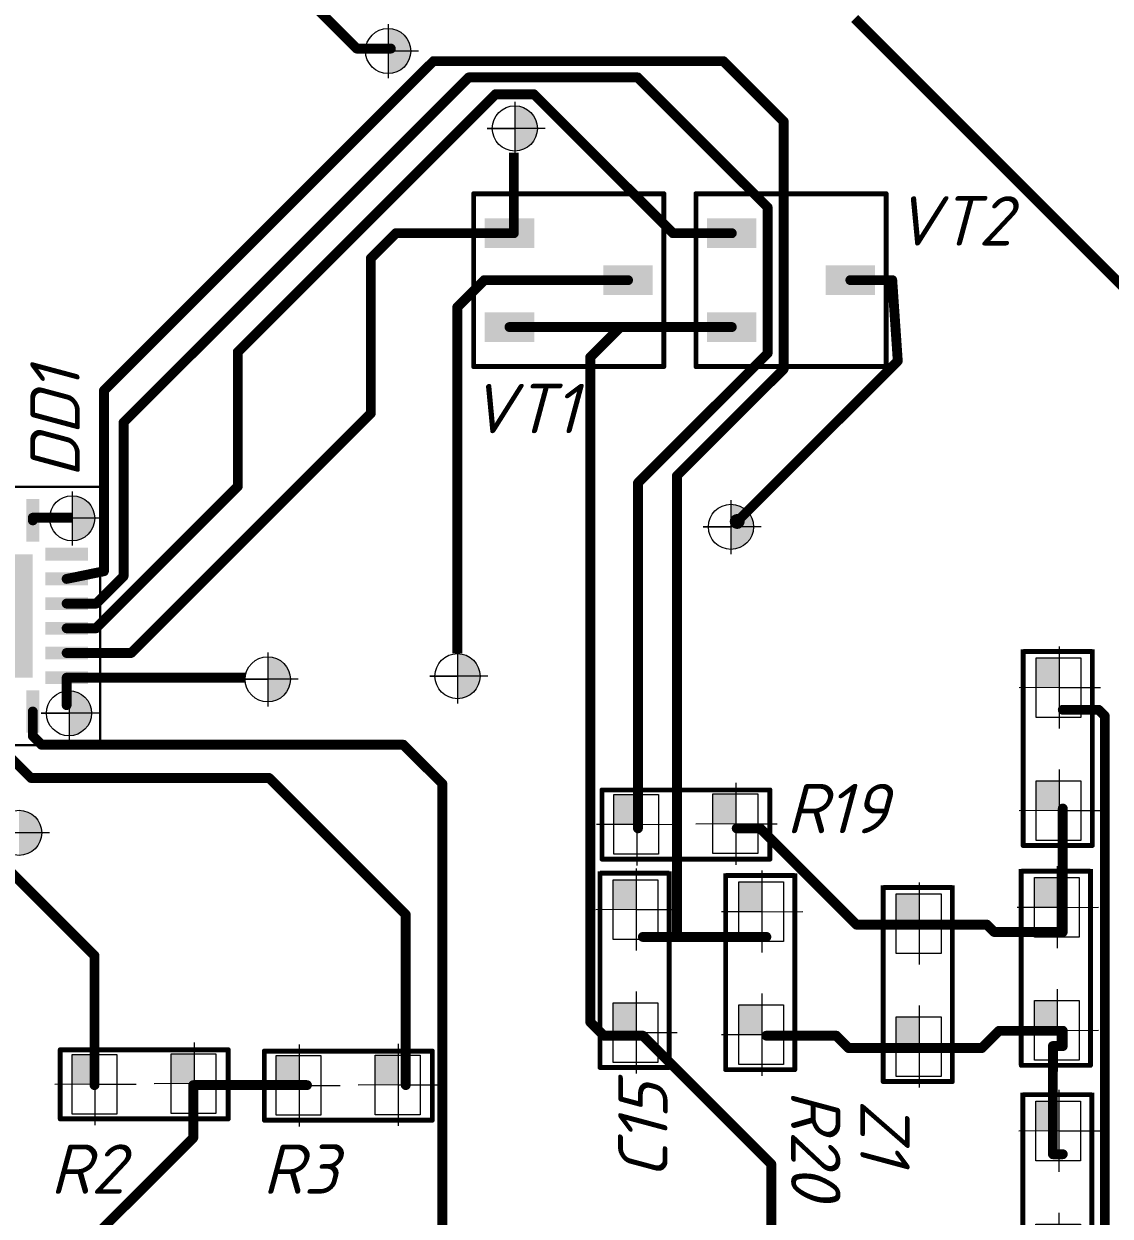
# Model space of a CAD drawing. Header units: millimetres. Extents: x 143 to 740, y 82 to 502.
# Drawn here: x 312.69 to 356.67, y 310.99 to 359.28 of the extents above; entities that cross this region are included whole.
import ezdxf

# ---------------------------------------------------------------- set-up
doc = ezdxf.new("R2010")
doc.units = ezdxf.units.MM
doc.header["$LTSCALE"] = 0.5
doc.layers.get('0').update_dxf_attribs({"lineweight": 60})
doc.layers.add('СПЛТОНК', color=7, linetype='Continuous', lineweight=20)
doc.styles.get("Standard").update_dxf_attribs({"font": 'isocpeui.ttf', "width": 0.9})

# ---------------------------------------------------------------- blocks, each defined once
blk = doc.blocks.new('SOT23_123_5')
at = {"const_width": 0.1}
for points in [[(-1.925, -1.75), (-1.925, 1.75)], [(-1.925, 1.75), (1.925, 1.75)], [(1.925, -1.75), (1.925, 1.75)], [(-1.925, -1.75), (1.925, -1.75)]]:
    blk.add_lwpolyline(points, dxfattribs=at)
at = {"const_width": 0.05}
for points in [[(-1.95, 1.75, 1), (-1.9, 1.75, 1)], [(-1.95, 1.75, 1), (-1.9, 1.75, 1)], [(1.9, 1.75, 1), (1.95, 1.75, 1)], [(1.9, 1.75, 1), (1.95, 1.75, 1)], [(-1.95, -1.75, 1), (-1.9, -1.75, 1)], [(-1.95, -1.75, 1), (-1.9, -1.75, 1)], [(1.9, -1.75, 1), (1.95, -1.75, 1)], [(1.9, -1.75, 1), (1.95, -1.75, 1)]]:
    blk.add_lwpolyline(points, format="xyb", close=True, dxfattribs=at)
for points in [[(-0.7, 0.65), (-0.7, 1.25), (-1.7, 0.65), (-1.7, 1.25)], [(1.7, -0.3), (1.7, 0.3), (0.7, -0.3), (0.7, 0.3)], [(-0.7, -1.25), (-0.7, -0.65), (-1.7, -1.25), (-1.7, -0.65)]]:
    blk.add_solid(points)
blk = doc.blocks.new('SOT23_123_6')
at = {"const_width": 0.1}
for points in [[(-1.925, -1.75), (-1.925, 1.75)], [(-1.925, 1.75), (1.925, 1.75)], [(1.925, -1.75), (1.925, 1.75)], [(-1.925, -1.75), (1.925, -1.75)]]:
    blk.add_lwpolyline(points, dxfattribs=at)
at = {"const_width": 0.05}
for points in [[(-1.95, 1.75, 1), (-1.9, 1.75, 1)], [(-1.95, 1.75, 1), (-1.9, 1.75, 1)], [(1.9, 1.75, 1), (1.95, 1.75, 1)], [(1.9, 1.75, 1), (1.95, 1.75, 1)], [(-1.95, -1.75, 1), (-1.9, -1.75, 1)], [(-1.95, -1.75, 1), (-1.9, -1.75, 1)], [(1.9, -1.75, 1), (1.95, -1.75, 1)], [(1.9, -1.75, 1), (1.95, -1.75, 1)]]:
    blk.add_lwpolyline(points, format="xyb", close=True, dxfattribs=at)
for points in [[(-0.7, 0.65), (-0.7, 1.25), (-1.7, 0.65), (-1.7, 1.25)], [(1.7, -0.3), (1.7, 0.3), (0.7, -0.3), (0.7, 0.3)], [(-0.7, -1.25), (-0.7, -0.65), (-1.7, -1.25), (-1.7, -0.65)]]:
    blk.add_solid(points)
blk = doc.blocks.new('_QFN50P400X400X100_25N_____________49')
at = {"const_width": 0.05}
for points in [[(-2.615, 2.615), (-2.615, -2.615)], [(2.615, 2.615), (-2.615, 2.615)], [(2.615, 2.615), (2.615, -2.615)], [(2.615, -2.615), (-2.615, -2.615)]]:
    blk.add_lwpolyline(points, dxfattribs=at)
at = {"const_width": 0.025}
for points in [[(-2.628, 2.615, 1), (-2.603, 2.615, 1)], [(-2.628, 2.615, 1), (-2.603, 2.615, 1)], [(2.603, 2.615, 1), (2.628, 2.615, 1)], [(2.603, 2.615, 1), (2.628, 2.615, 1)], [(-2.628, -2.615, 1), (-2.603, -2.615, 1)], [(-2.628, -2.615, 1), (-2.603, -2.615, 1)], [(2.603, -2.615, 1), (2.628, -2.615, 1)], [(2.603, -2.615, 1), (2.628, -2.615, 1)]]:
    blk.add_lwpolyline(points, format="xyb", close=True, dxfattribs=at)
for points in [[(-1.12, 1.505), (-1.12, 2.365), (-1.38, 1.505), (-1.38, 2.365)], [(-0.62, 1.505), (-0.62, 2.365), (-0.88, 1.505), (-0.88, 2.365)], [(-0.12, 1.505), (-0.12, 2.365), (-0.38, 1.505), (-0.38, 2.365)], [(0.38, 1.505), (0.38, 2.365), (0.12, 1.505), (0.12, 2.365)], [(0.88, 1.505), (0.88, 2.365), (0.62, 1.505), (0.62, 2.365)], [(1.38, 1.505), (1.38, 2.365), (1.12, 1.505), (1.12, 2.365)], [(-2.365, 1.12), (-1.505, 1.12), (-2.365, 1.38), (-1.505, 1.38)], [(-1.25, -1.25), (1.25, -1.25), (-1.25, 1.25), (1.25, 1.25)], [(1.505, 1.12), (2.365, 1.12), (1.505, 1.38), (2.365, 1.38)], [(-2.365, 0.62), (-1.505, 0.62), (-2.365, 0.88), (-1.505, 0.88)], [(1.505, 0.62), (2.365, 0.62), (1.505, 0.88), (2.365, 0.88)], [(-2.365, 0.12), (-1.505, 0.12), (-2.365, 0.38), (-1.505, 0.38)], [(1.505, 0.12), (2.365, 0.12), (1.505, 0.38), (2.365, 0.38)], [(-2.365, -0.38), (-1.505, -0.38), (-2.365, -0.12), (-1.505, -0.12)], [(1.505, -0.38), (2.365, -0.38), (1.505, -0.12), (2.365, -0.12)], [(-2.365, -0.88), (-1.505, -0.88), (-2.365, -0.62), (-1.505, -0.62)], [(1.505, -0.88), (2.365, -0.88), (1.505, -0.62), (2.365, -0.62)], [(-2.365, -1.38), (-1.505, -1.38), (-2.365, -1.12), (-1.505, -1.12)], [(1.505, -1.38), (2.365, -1.38), (1.505, -1.12), (2.365, -1.12)], [(-1.12, -2.365), (-1.12, -1.505), (-1.38, -2.365), (-1.38, -1.505)], [(-0.62, -2.365), (-0.62, -1.505), (-0.88, -2.365), (-0.88, -1.505)], [(-0.12, -2.365), (-0.12, -1.505), (-0.38, -2.365), (-0.38, -1.505)], [(0.38, -2.365), (0.38, -1.505), (0.12, -2.365), (0.12, -1.505)], [(0.88, -2.365), (0.88, -1.505), (0.62, -2.365), (0.62, -1.505)], [(1.38, -2.365), (1.38, -1.505), (1.12, -2.365), (1.12, -1.505)]]:
    blk.add_solid(points)
blk = doc.blocks.new('CH0805R_23')
at = {"lineweight": 0}
h = blk.add_hatch(color=256, dxfattribs=at)
h.dxf.hatch_style = 1
h.paths.add_polyline_path([(-0.389, -0.036), (-0.389, 0.435), (-0.995, 0.435), (-0.992, -0.036)])
h = blk.add_hatch(color=256, dxfattribs=at)
h.dxf.hatch_style = 1
h.paths.add_polyline_path([(2.101, -0.036), (2.101, 0.435), (1.495, 0.435), (1.498, -0.036)])
for p, q in [((-0.992, -0.036), (-0.997, 0.782)), ((1.498, -0.036), (1.494, 0.782)), ((-1.822, -0.036), (-0.16, -0.036)), ((-0.992, -0.036), (-0.991, -0.863)), ((0.669, -0.036), (2.33, -0.036)), ((1.498, -0.036), (1.5, -0.863))]:
    blk.add_line(p, q, dxfattribs=at)
at = {"const_width": 0.1}
for points in [[(-1.7, 0.7), (2.273, 0.7)], [(-1.7, 0.7), (-1.7, -0.7)], [(2.231, 0.7), (2.231, -0.7)], [(-1.7, -0.7), (2.273, -0.7)]]:
    blk.add_lwpolyline(points, dxfattribs=at)
at = {"const_width": 0.05}
for points in [[(-1.725, 0.7, 1), (-1.675, 0.7, 1)], [(-1.725, 0.7, 1), (-1.675, 0.7, 1)], [(-1.725, -0.7, 1), (-1.675, -0.7, 1)], [(-1.725, -0.7, 1), (-1.675, -0.7, 1)]]:
    blk.add_lwpolyline(points, format="xyb", close=True, dxfattribs=at)
at = {"lineweight": 0}
for points in [[(-1.597, 0.435), (-0.389, 0.435), (-0.389, -0.47), (-1.597, -0.47)], [(0.893, 0.435), (2.101, 0.435), (2.101, -0.47), (0.893, -0.47)]]:
    blk.add_lwpolyline(points, close=True, dxfattribs=at)
blk = doc.blocks.new('CH0805R_41')
at = {"lineweight": 0}
h = blk.add_hatch(color=256, dxfattribs=at)
h.dxf.hatch_style = 1
h.paths.add_polyline_path([(-0.991, 0.607), (-1.462, 0.607), (-1.462, 0.001), (-0.991, 0.003)])
h = blk.add_hatch(color=256, dxfattribs=at)
h.dxf.hatch_style = 1
h.paths.add_polyline_path([(1.017, 0.619), (0.546, 0.619), (0.546, 0.013), (1.017, 0.015)])
for p, q in [((-0.991, -0.826), (-0.991, 0.836)), ((1.017, -0.814), (1.017, 0.848)), ((-0.991, 0.003), (-1.808, -0.001)), ((-0.991, 0.003), (-0.163, 0.005)), ((1.017, 0.015), (0.2, 0.011)), ((1.017, 0.015), (1.845, 0.017))]:
    blk.add_line(p, q, dxfattribs=at)
at = {"const_width": 0.1}
for points in [[(-1.7, 0.7), (1.7, 0.7)], [(-1.7, -0.7), (-1.7, 0.7)], [(1.7, -0.7), (1.7, 0.7)], [(-1.7, -0.7), (1.7, -0.7)]]:
    blk.add_lwpolyline(points, dxfattribs=at)
at = {"const_width": 0.05}
for points in [[(-1.725, 0.7, 1), (-1.675, 0.7, 1)], [(-1.725, 0.7, 1), (-1.675, 0.7, 1)], [(1.675, 0.7, 1), (1.725, 0.7, 1)], [(1.675, 0.7, 1), (1.725, 0.7, 1)], [(-1.725, -0.7, 1), (-1.675, -0.7, 1)], [(-1.725, -0.7, 1), (-1.675, -0.7, 1)], [(1.675, -0.7, 1), (1.725, -0.7, 1)], [(1.675, -0.7, 1), (1.725, -0.7, 1)]]:
    blk.add_lwpolyline(points, format="xyb", close=True, dxfattribs=at)
at = {"lineweight": 0}
for points in [[(-1.462, -0.601), (-1.462, 0.607), (-0.556, 0.607), (-0.556, -0.601)], [(0.546, -0.589), (0.546, 0.619), (1.452, 0.619), (1.452, -0.589)]]:
    blk.add_lwpolyline(points, close=True, dxfattribs=at)

msp = doc.modelspace()

# ---------------------------------------------------------------- hatches: boundary and pattern name
at = {"lineweight": 0}
h = msp.add_hatch(color=256, dxfattribs=at)
h.dxf.hatch_style = 1
h.paths.add_polyline_path([(327.44, 359.092), (327.44, 358.177), (328.355, 358.177, 0.414214)])
h.paths.add_polyline_path([(328.355, 358.177), (327.44, 358.177), (327.44, 357.262, 0.414214)])
h = msp.add_hatch(color=256, dxfattribs=at)
h.dxf.hatch_style = 1
h.paths.add_polyline_path([(332.571, 355.957), (332.571, 355.042), (333.486, 355.042, 0.414214)])
h.paths.add_polyline_path([(333.486, 355.042), (332.571, 355.042), (332.571, 354.127, 0.414214)])
h = msp.add_hatch(color=256, dxfattribs=at)
h.dxf.hatch_style = 1
h.paths.add_polyline_path([(314.649, 340.169), (314.649, 339.254), (315.564, 339.254, 0.414214)])
h.paths.add_polyline_path([(315.564, 339.254), (314.649, 339.254), (314.649, 338.339, 0.414214)])
h = msp.add_hatch(color=256, dxfattribs=at)
h.dxf.hatch_style = 1
h.paths.add_polyline_path([(341.321, 339.823), (341.321, 338.908), (342.236, 338.908, 0.414214)])
h.paths.add_polyline_path([(342.236, 338.908), (341.321, 338.908), (341.321, 337.993, 0.414214)])
h = msp.add_hatch(color=256, dxfattribs=at)
h.dxf.hatch_style = 1
h.paths.add_polyline_path([(330.25, 333.776), (330.25, 332.861), (331.165, 332.861, 0.414214)])
h.paths.add_polyline_path([(331.165, 332.861), (330.25, 332.861), (330.25, 331.946, 0.414214)])
h = msp.add_hatch(color=256, dxfattribs=at)
h.dxf.hatch_style = 1
h.paths.add_polyline_path([(322.567, 333.647), (322.567, 332.732), (323.482, 332.732, 0.414214)])
h.paths.add_polyline_path([(323.482, 332.732), (322.567, 332.732), (322.567, 331.817, 0.414214)])
h = msp.add_hatch(color=256, dxfattribs=at)
h.dxf.hatch_style = 1
h.paths.add_polyline_path([(314.521, 332.273), (314.521, 331.358), (315.436, 331.358, 0.414214)])
h.paths.add_polyline_path([(315.436, 331.358), (314.521, 331.358), (314.521, 330.443, 0.414214)])
h = msp.add_hatch(color=256, dxfattribs=at)
h.dxf.hatch_style = 1
h.paths.add_polyline_path([(312.5, 327.431), (312.5, 326.516), (313.415, 326.516, 0.414214)])
h.paths.add_polyline_path([(313.415, 326.516), (312.5, 326.516), (312.5, 325.601, 0.414214)])

# ---------------------------------------------------------------- linework, layer by layer
at = {"const_width": 0.4}
for points in [[(324.472, 359.979), (326.174, 358.276)], [(346.326, 359.495), (376.755, 329.066)], [(326.174, 358.276), (327.552, 358.276)], [(315.936, 344.425), (329.279, 357.768)], [(329.279, 357.768), (341.014, 357.768)], [(341.014, 357.768), (343.455, 355.327)], [(316.732, 343.138), (330.702, 357.108)], [(330.702, 357.108), (337.547, 357.108)], [(337.547, 357.108), (342.805, 351.849)], [(321.354, 345.992), (331.789, 356.427)], [(331.789, 356.427), (333.343, 356.427)], [(333.343, 356.427), (338.971, 350.799)], [(343.455, 345.299), (343.455, 355.327)], [(332.53, 350.799), (332.53, 354.061)], [(342.805, 345.932), (342.805, 351.849)], [(326.739, 349.783), (327.755, 350.799)], [(327.755, 350.799), (332.355, 350.799)], [(332.355, 350.799), (332.53, 350.799)], [(338.971, 350.799), (341.355, 350.799)], [(326.739, 343.502), (326.739, 349.783)], [(330.244, 347.811), (331.332, 348.899)], [(331.332, 348.899), (337.155, 348.899)], [(346.155, 348.899), (347.851, 348.899)], [(347.851, 348.899), (348.075, 345.627)], [(330.244, 333.791), (330.244, 347.811)], [(332.355, 346.999), (336.848, 346.999)], [(335.624, 345.779), (336.848, 346.999)], [(336.848, 346.999), (341.355, 346.999)], [(321.354, 340.54), (321.354, 345.992)], [(335.624, 318.855), (335.624, 345.779)], [(337.555, 340.682), (342.805, 345.932)], [(341.573, 339.125), (348.075, 345.627)], [(339.134, 340.978), (343.455, 345.299)], [(315.936, 337.11), (315.936, 344.425)], [(316.732, 336.911), (316.732, 343.138)], [(317.036, 333.799), (326.739, 343.502)], [(339.134, 322.299), (339.134, 340.978)], [(315.614, 334.799), (321.354, 340.54)], [(337.555, 326.699), (337.555, 340.682)], [(313.055, 339.277), (314.649, 339.277)], [(313.055, 339.169), (313.055, 339.277)], [(314.425, 336.799), (315.936, 337.11)], [(315.62, 335.799), (316.732, 336.911)], [(314.425, 335.799), (315.62, 335.799)], [(314.425, 334.799), (315.614, 334.799)], [(314.425, 333.799), (317.036, 333.799)], [(314.425, 332.799), (321.659, 332.799)], [(314.425, 331.687), (314.425, 332.799)], [(313.055, 330.438), (313.055, 331.429)], [(354.755, 331.499), (356.203, 331.499)], [(356.203, 331.499), (356.457, 331.245)], [(356.457, 309.753), (356.457, 331.245)], [(313.055, 330.438), (313.411, 330.082)], [(313.411, 330.082), (328.06, 330.082)], [(328.06, 330.082), (329.635, 328.507)], [(312.055, 329.664), (312.98, 328.739)], [(312.98, 328.739), (322.617, 328.739)], [(322.617, 328.739), (328.155, 323.201)], [(329.635, 309.203), (329.635, 328.507)], [(354.755, 322.499), (354.755, 327.499)], [(341.555, 326.699), (342.499, 326.699)], [(342.499, 326.699), (346.399, 322.799)], [(311.055, 326.042), (315.555, 321.542)], [(328.155, 316.299), (328.155, 323.201)], [(346.399, 322.799), (348.956, 322.799)], [(348.956, 322.799), (351.682, 322.799)], [(351.682, 322.799), (351.982, 322.499)], [(351.982, 322.499), (354.755, 322.499)], [(337.755, 322.299), (339.134, 322.299)], [(339.134, 322.299), (342.755, 322.299)], [(315.555, 316.299), (315.555, 321.542)], [(335.624, 318.855), (336.18, 318.299)], [(351.479, 317.799), (352.179, 318.499)], [(352.179, 318.499), (354.755, 318.499)], [(354.755, 317.88), (354.755, 318.499)], [(336.18, 318.299), (337.755, 318.299)], [(337.755, 318.299), (342.955, 313.099)], [(342.755, 318.299), (345.586, 318.299)], [(345.586, 318.299), (346.086, 317.799)], [(346.086, 317.799), (348.956, 317.799)], [(348.956, 317.799), (351.479, 317.799)], [(354.355, 317.88), (354.755, 317.88)], [(354.355, 313.499), (354.355, 317.88)], [(319.555, 316.299), (324.155, 316.299)], [(319.555, 314.169), (319.555, 316.299)], [(315.555, 310.169), (319.555, 314.169)], [(354.355, 313.499), (354.755, 313.499)], [(342.955, 308.699), (342.955, 313.099)]]:
    msp.add_lwpolyline(points, dxfattribs=at)
for points, const_width in [([(326.074, 358.276, 1), (326.274, 358.276, 1)], 0.2), ([(326.074, 358.276, 1), (326.274, 358.276, 1)], 0.2), ([(327.452, 358.276, 1), (327.652, 358.276, 1)], 0.2), ([(329.179, 357.768, 1), (329.379, 357.768, 1)], 0.2), ([(329.179, 357.768, 1), (329.379, 357.768, 1)], 0.2), ([(340.914, 357.768, 1), (341.114, 357.768, 1)], 0.2), ([(340.914, 357.768, 1), (341.114, 357.768, 1)], 0.2), ([(330.602, 357.108, 1), (330.802, 357.108, 1)], 0.2), ([(330.602, 357.108, 1), (330.802, 357.108, 1)], 0.2), ([(337.447, 357.108, 1), (337.647, 357.108, 1)], 0.2), ([(337.447, 357.108, 1), (337.647, 357.108, 1)], 0.2), ([(331.689, 356.427, 1), (331.889, 356.427, 1)], 0.2), ([(331.689, 356.427, 1), (331.889, 356.427, 1)], 0.2), ([(333.243, 356.427, 1), (333.443, 356.427, 1)], 0.2), ([(333.243, 356.427, 1), (333.443, 356.427, 1)], 0.2), ([(343.355, 355.327, 1), (343.555, 355.327, 1)], 0.2), ([(343.355, 355.327, 1), (343.555, 355.327, 1)], 0.2), ([(342.705, 351.849, 1), (342.905, 351.849, 1)], 0.2), ([(342.705, 351.849, 1), (342.905, 351.849, 1)], 0.2), ([(327.655, 350.799, 1), (327.855, 350.799, 1)], 0.2), ([(327.655, 350.799, 1), (327.855, 350.799, 1)], 0.2), ([(332.255, 350.799, 1), (332.455, 350.799, 1)], 0.2), ([(332.255, 350.799, 1), (332.455, 350.799, 1)], 0.2), ([(332.43, 350.799, 1), (332.63, 350.799, 1)], 0.2), ([(332.43, 350.799, 1), (332.63, 350.799, 1)], 0.2), ([(338.871, 350.799, 1), (339.071, 350.799, 1)], 0.2), ([(338.871, 350.799, 1), (339.071, 350.799, 1)], 0.2), ([(341.255, 350.799, 1), (341.455, 350.799, 1)], 0.2), ([(326.639, 349.783, 1), (326.839, 349.783, 1)], 0.2), ([(326.639, 349.783, 1), (326.839, 349.783, 1)], 0.2), ([(331.232, 348.899, 1), (331.432, 348.899, 1)], 0.2), ([(331.232, 348.899, 1), (331.432, 348.899, 1)], 0.2), ([(337.055, 348.899, 1), (337.255, 348.899, 1)], 0.2), ([(346.055, 348.899, 1), (346.255, 348.899, 1)], 0.2), ([(347.751, 348.899, 1), (347.951, 348.899, 1)], 0.2), ([(347.751, 348.899, 1), (347.951, 348.899, 1)], 0.2), ([(330.144, 347.811, 1), (330.344, 347.811, 1)], 0.2), ([(330.144, 347.811, 1), (330.344, 347.811, 1)], 0.2), ([(332.255, 346.999, 1), (332.455, 346.999, 1)], 0.2), ([(336.748, 346.999, 1), (336.948, 346.999, 1)], 0.2), ([(336.748, 346.999, 1), (336.948, 346.999, 1)], 0.2), ([(336.748, 346.999, 1), (336.948, 346.999, 1)], 0.2), ([(341.255, 346.999, 1), (341.455, 346.999, 1)], 0.2), ([(321.254, 345.992, 1), (321.454, 345.992, 1)], 0.2), ([(321.254, 345.992, 1), (321.454, 345.992, 1)], 0.2), ([(335.524, 345.779, 1), (335.724, 345.779, 1)], 0.2), ([(335.524, 345.779, 1), (335.724, 345.779, 1)], 0.2), ([(342.705, 345.932, 1), (342.905, 345.932, 1)], 0.2), ([(342.705, 345.932, 1), (342.905, 345.932, 1)], 0.2), ([(347.975, 345.627, 1), (348.175, 345.627, 1)], 0.2), ([(347.975, 345.627, 1), (348.175, 345.627, 1)], 0.2), ([(343.355, 345.299, 1), (343.555, 345.299, 1)], 0.2), ([(343.355, 345.299, 1), (343.555, 345.299, 1)], 0.2), ([(315.836, 344.425, 1), (316.036, 344.425, 1)], 0.2), ([(315.836, 344.425, 1), (316.036, 344.425, 1)], 0.2), ([(316.632, 343.138, 1), (316.832, 343.138, 1)], 0.2), ([(316.632, 343.138, 1), (316.832, 343.138, 1)], 0.2), ([(326.639, 343.502, 1), (326.839, 343.502, 1)], 0.2), ([(326.639, 343.502, 1), (326.839, 343.502, 1)], 0.2), ([(339.034, 340.978, 1), (339.234, 340.978, 1)], 0.2), ([(339.034, 340.978, 1), (339.234, 340.978, 1)], 0.2), ([(321.254, 340.54, 1), (321.454, 340.54, 1)], 0.2), ([(321.254, 340.54, 1), (321.454, 340.54, 1)], 0.2), ([(337.455, 340.682, 1), (337.655, 340.682, 1)], 0.2), ([(337.455, 340.682, 1), (337.655, 340.682, 1)], 0.2), ([(312.955, 339.277, 1), (313.155, 339.277, 1)], 0.2), ([(312.955, 339.277, 1), (313.155, 339.277, 1)], 0.2), ([(312.955, 339.169, 1), (313.155, 339.169, 1)], 0.2), ([(341.423, 339.125, 1), (341.723, 339.125, 1)], 0.3), ([(341.473, 339.125, 1), (341.673, 339.125, 1)], 0.2), ([(315.836, 337.11, 1), (316.036, 337.11, 1)], 0.2), ([(315.836, 337.11, 1), (316.036, 337.11, 1)], 0.2), ([(316.632, 336.911, 1), (316.832, 336.911, 1)], 0.2), ([(316.632, 336.911, 1), (316.832, 336.911, 1)], 0.2), ([(314.325, 336.799, 1), (314.525, 336.799, 1)], 0.2), ([(314.325, 335.799, 1), (314.525, 335.799, 1)], 0.2), ([(315.52, 335.799, 1), (315.72, 335.799, 1)], 0.2), ([(315.52, 335.799, 1), (315.72, 335.799, 1)], 0.2), ([(314.325, 334.799, 1), (314.525, 334.799, 1)], 0.2), ([(315.514, 334.799, 1), (315.714, 334.799, 1)], 0.2), ([(315.514, 334.799, 1), (315.714, 334.799, 1)], 0.2), ([(314.325, 333.799, 1), (314.525, 333.799, 1)], 0.2), ([(316.936, 333.799, 1), (317.136, 333.799, 1)], 0.2), ([(316.936, 333.799, 1), (317.136, 333.799, 1)], 0.2), ([(314.325, 332.799, 1), (314.525, 332.799, 1)], 0.2), ([(314.325, 332.799, 1), (314.525, 332.799, 1)], 0.2), ([(314.325, 331.687, 1), (314.525, 331.687, 1)], 0.2), ([(312.955, 331.429, 1), (313.155, 331.429, 1)], 0.2), ([(354.655, 331.499, 1), (354.855, 331.499, 1)], 0.2), ([(356.103, 331.499, 1), (356.303, 331.499, 1)], 0.2), ([(356.103, 331.499, 1), (356.303, 331.499, 1)], 0.2), ([(356.357, 331.245, 1), (356.557, 331.245, 1)], 0.2), ([(356.357, 331.245, 1), (356.557, 331.245, 1)], 0.2), ([(312.955, 330.438, 1), (313.155, 330.438, 1)], 0.2), ([(312.955, 330.438, 1), (313.155, 330.438, 1)], 0.2), ([(313.311, 330.082, 1), (313.511, 330.082, 1)], 0.2), ([(313.311, 330.082, 1), (313.511, 330.082, 1)], 0.2), ([(327.96, 330.082, 1), (328.16, 330.082, 1)], 0.2), ([(327.96, 330.082, 1), (328.16, 330.082, 1)], 0.2), ([(312.88, 328.739, 1), (313.08, 328.739, 1)], 0.2), ([(312.88, 328.739, 1), (313.08, 328.739, 1)], 0.2), ([(322.517, 328.739, 1), (322.717, 328.739, 1)], 0.2), ([(322.517, 328.739, 1), (322.717, 328.739, 1)], 0.2), ([(329.535, 328.507, 1), (329.735, 328.507, 1)], 0.2), ([(329.535, 328.507, 1), (329.735, 328.507, 1)], 0.2), ([(354.655, 327.499, 1), (354.855, 327.499, 1)], 0.2), ([(337.455, 326.699, 1), (337.655, 326.699, 1)], 0.2), ([(341.455, 326.699, 1), (341.655, 326.699, 1)], 0.2), ([(342.399, 326.699, 1), (342.599, 326.699, 1)], 0.2), ([(342.399, 326.699, 1), (342.599, 326.699, 1)], 0.2), ([(328.055, 323.201, 1), (328.255, 323.201, 1)], 0.2), ([(328.055, 323.201, 1), (328.255, 323.201, 1)], 0.2), ([(346.299, 322.799, 1), (346.499, 322.799, 1)], 0.2), ([(346.299, 322.799, 1), (346.499, 322.799, 1)], 0.2), ([(348.856, 322.799, 1), (349.056, 322.799, 1)], 0.2), ([(348.856, 322.799, 1), (349.056, 322.799, 1)], 0.2), ([(351.582, 322.799, 1), (351.782, 322.799, 1)], 0.2), ([(351.582, 322.799, 1), (351.782, 322.799, 1)], 0.2), ([(351.882, 322.499, 1), (352.082, 322.499, 1)], 0.2), ([(351.882, 322.499, 1), (352.082, 322.499, 1)], 0.2), ([(354.655, 322.499, 1), (354.855, 322.499, 1)], 0.2), ([(354.655, 322.499, 1), (354.855, 322.499, 1)], 0.2), ([(337.655, 322.299, 1), (337.855, 322.299, 1)], 0.2), ([(339.034, 322.299, 1), (339.234, 322.299, 1)], 0.2), ([(339.034, 322.299, 1), (339.234, 322.299, 1)], 0.2), ([(339.034, 322.299, 1), (339.234, 322.299, 1)], 0.2), ([(342.655, 322.299, 1), (342.855, 322.299, 1)], 0.2), ([(315.455, 321.542, 1), (315.655, 321.542, 1)], 0.2), ([(315.455, 321.542, 1), (315.655, 321.542, 1)], 0.2), ([(335.524, 318.855, 1), (335.724, 318.855, 1)], 0.2), ([(335.524, 318.855, 1), (335.724, 318.855, 1)], 0.2), ([(352.079, 318.499, 1), (352.279, 318.499, 1)], 0.2), ([(352.079, 318.499, 1), (352.279, 318.499, 1)], 0.2), ([(354.655, 318.499, 1), (354.855, 318.499, 1)], 0.2), ([(354.655, 318.499, 1), (354.855, 318.499, 1)], 0.2), ([(336.08, 318.299, 1), (336.28, 318.299, 1)], 0.2), ([(336.08, 318.299, 1), (336.28, 318.299, 1)], 0.2), ([(337.655, 318.299, 1), (337.855, 318.299, 1)], 0.2), ([(337.655, 318.299, 1), (337.855, 318.299, 1)], 0.2), ([(342.655, 318.299, 1), (342.855, 318.299, 1)], 0.2), ([(345.486, 318.299, 1), (345.686, 318.299, 1)], 0.2), ([(345.486, 318.299, 1), (345.686, 318.299, 1)], 0.2), ([(345.986, 317.799, 1), (346.186, 317.799, 1)], 0.2), ([(345.986, 317.799, 1), (346.186, 317.799, 1)], 0.2), ([(348.856, 317.799, 1), (349.056, 317.799, 1)], 0.2), ([(348.856, 317.799, 1), (349.056, 317.799, 1)], 0.2), ([(351.379, 317.799, 1), (351.579, 317.799, 1)], 0.2), ([(351.379, 317.799, 1), (351.579, 317.799, 1)], 0.2), ([(354.255, 317.88, 1), (354.455, 317.88, 1)], 0.2), ([(354.255, 317.88, 1), (354.455, 317.88, 1)], 0.2), ([(354.655, 317.88, 1), (354.855, 317.88, 1)], 0.2), ([(354.655, 317.88, 1), (354.855, 317.88, 1)], 0.2), ([(315.455, 316.299, 1), (315.655, 316.299, 1)], 0.2), ([(319.455, 316.299, 1), (319.655, 316.299, 1)], 0.2), ([(319.455, 316.299, 1), (319.655, 316.299, 1)], 0.2), ([(324.055, 316.299, 1), (324.255, 316.299, 1)], 0.2), ([(328.055, 316.299, 1), (328.255, 316.299, 1)], 0.2), ([(319.455, 314.169, 1), (319.655, 314.169, 1)], 0.2), ([(319.455, 314.169, 1), (319.655, 314.169, 1)], 0.2), ([(354.255, 313.499, 1), (354.455, 313.499, 1)], 0.2), ([(354.255, 313.499, 1), (354.455, 313.499, 1)], 0.2), ([(354.655, 313.499, 1), (354.855, 313.499, 1)], 0.2), ([(342.855, 313.099, 1), (343.055, 313.099, 1)], 0.2), ([(342.855, 313.099, 1), (343.055, 313.099, 1)], 0.2)]:
    msp.add_lwpolyline(points, format="xyb", close=True, dxfattribs=dict(const_width=const_width))
at = {"lineweight": 0}
for centre in [(327.44, 358.177), (332.571, 355.042), (314.649, 339.254), (341.321, 338.908), (330.25, 332.861), (322.567, 332.732), (314.521, 331.358), (312.5, 326.516)]:
    msp.add_circle(centre, 0.915, dxfattribs=at)
at = {"layer": 'СПЛТОНК', "lineweight": 0}
for p, q in [((327.44, 359.261), (327.44, 357.074)), ((328.668, 358.177), (326.315, 358.177)), ((326.315, 358.177), (327.44, 358.177)), ((332.571, 356.126), (332.571, 353.939)), ((333.799, 355.042), (331.445, 355.042)), ((331.445, 355.042), (332.571, 355.042)), ((314.649, 340.337), (314.649, 338.151)), ((341.321, 339.992), (341.321, 337.805)), ((315.876, 339.254), (313.523, 339.254)), ((313.523, 339.254), (314.649, 339.254)), ((342.549, 338.908), (340.196, 338.908)), ((340.196, 338.908), (341.321, 338.908)), ((322.567, 333.815), (322.567, 331.629)), ((330.25, 333.945), (330.25, 331.758)), ((323.795, 332.732), (321.442, 332.732)), ((321.442, 332.732), (322.567, 332.732)), ((331.478, 332.861), (329.124, 332.861)), ((329.124, 332.861), (330.25, 332.861)), ((314.521, 332.442), (314.521, 330.255)), ((315.749, 331.358), (313.396, 331.358)), ((313.396, 331.358), (314.521, 331.358)), ((313.727, 326.516), (311.374, 326.516))]:
    msp.add_line(p, q, dxfattribs=at)

# ---------------------------------------------------------------- block references
at = {"xscale": 2, "yscale": 2, "zscale": 2}
for name, p in [('SOT23_123_6', (334.755, 348.899)), ('SOT23_123_5', (343.755, 348.899)), ('CH0805R_41', (339.5, 326.851)), ('CH0805R_41', (317.568, 316.33)), ('CH0805R_41', (325.83, 316.278))]:
    msp.add_blockref(name, p, dxfattribs=at)
for name, p, rotation in [('_QFN50P400X400X100_25N_____________49', (310.555, 335.299), 180), ('CH0805R_23', (354.552, 329.402), 90), ('CH0805R_23', (337.42, 320.415), 90), ('CH0805R_23', (342.506, 320.325), 90), ('CH0805R_23', (354.476, 320.5), 90), ('CH0805R_23', (348.885, 319.842), 90), ('CH0805R_23', (354.534, 311.45), 90)]:
    msp.add_blockref(name, p, dxfattribs=dict(at, rotation=rotation))

# ---------------------------------------------------------------- texts
for s, p in [('VT2', (347.955, 350.299)), ('VT1', (330.755, 342.699)), ('R19', (343.555, 326.499)), ('R2', (313.755, 311.899)), ('R3', (322.355, 311.899))]:
    msp.add_text(s, height=2).set_placement(p)
for s, rotation, p in [('DD1', 90, (314.955, 340.899)), ('C15', 90, (338.755, 312.499)), ('R20', 270, (343.755, 316.099)), ('Z1', 270, (346.555, 315.699))]:
    msp.add_text(s, height=2, rotation=rotation).set_placement(p)

doc.saveas('drawing.dxf')
